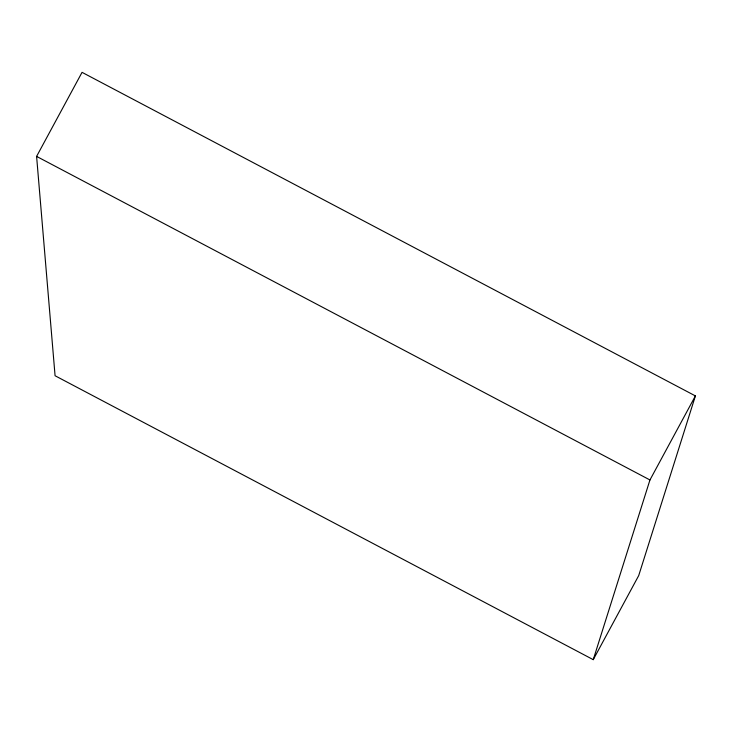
<?xml version="1.0" encoding="UTF-8"?>
<svg xmlns="http://www.w3.org/2000/svg" width="732" height="732" viewBox="0 0 732 732"><rect width="100%" height="100%" fill="white"/><g stroke="black" fill="none" stroke-linecap="round" stroke-linejoin="round"><path stroke-width="1.1" d="M593.249 659.66L649.952 479.963L695.4 395.911L82.048 72.34L36.6 156.401L55.074 375.745L593.249 659.66L638.707 575.599L695.4 395.911M36.6 156.401L649.952 479.963"/></g></svg>
